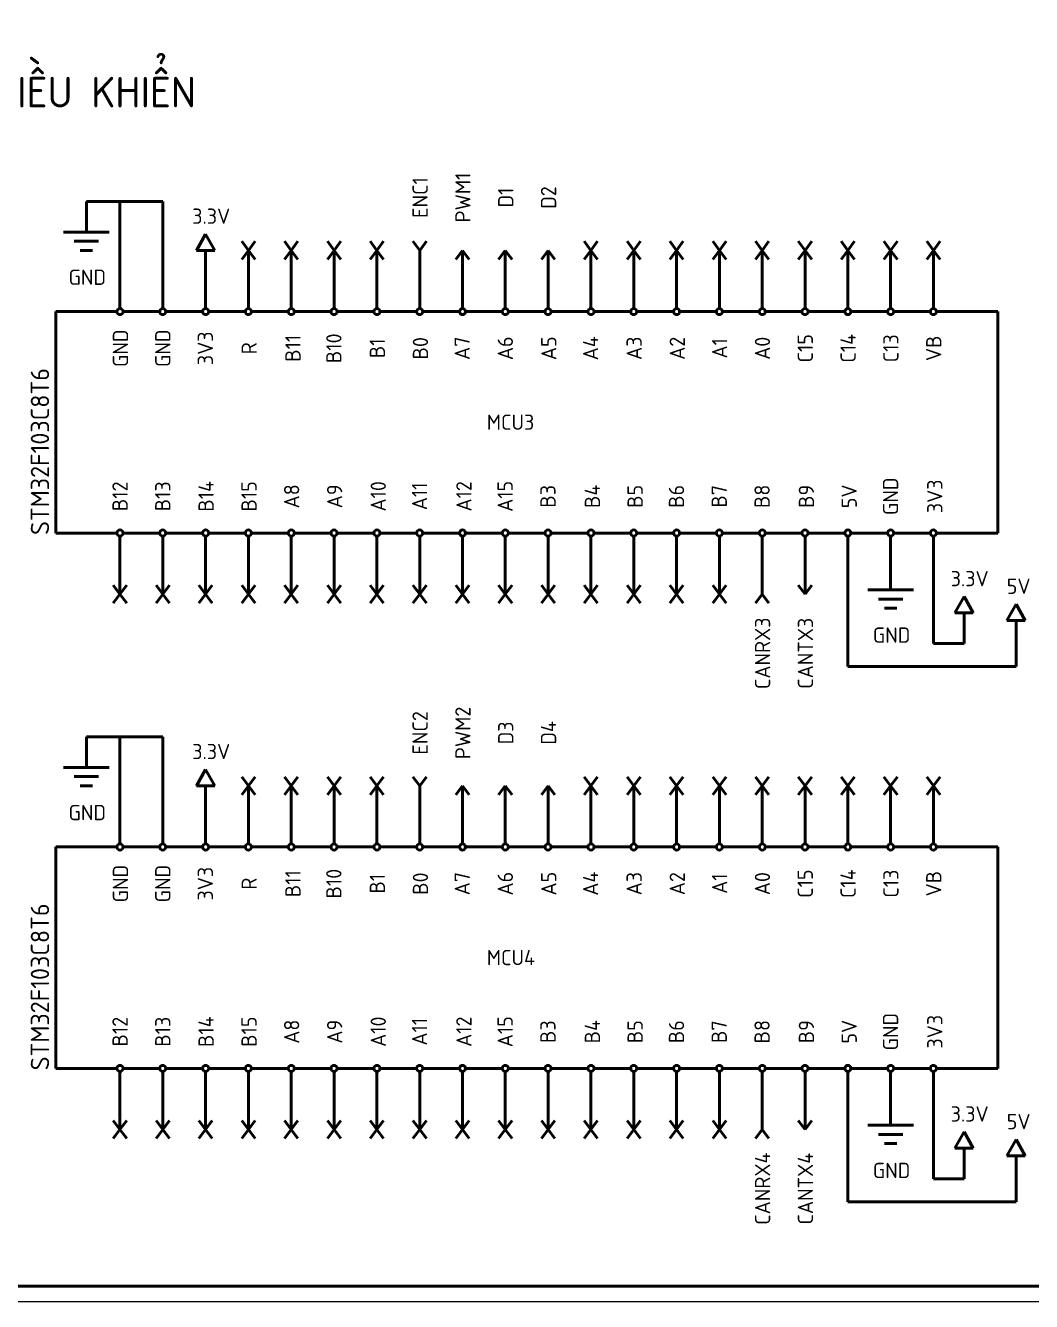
# Model space of a CAD drawing. Header units: millimetres. Extents: x 10943 to 21147, y -1042 to 1661.
# Drawn here: x 20318.2 to 20647.1, y -1042.3 to -625.2 of the extents above; entities that cross this region are included whole.
import ezdxf
from ezdxf.enums import TextEntityAlignment as Align

# ---------------------------------------------------------------- set-up
doc = ezdxf.new("R2010")
doc.units = ezdxf.units.MM
doc.header["$LTSCALE"] = 0.5
for name, color, linetype, lineweight in [('dam', 7, 'Continuous', 50), ('kt', 80, 'Continuous', 20), ('NetCoBan', 7, 'Continuous', 50)]:
    doc.layers.add(name, color=color, linetype=linetype, lineweight=lineweight)
doc.styles.get("Standard").update_dxf_attribs({"font": '', "height": 3.5})
doc.styles.get('Standard').set_extended_font_data('TCVN 7284')

msp = doc.modelspace()

# ---------------------------------------------------------------- linework, layer by layer
at = {"layer": 'dam'}
for p, q in [((20362.06, -791.1), (20350.06, -791.1)), ((20376.06, -791.1), (20364.06, -791.1)), ((20390.06, -791.1), (20378.06, -791.1)), ((20404.06, -791.1), (20392.06, -791.1)), ((20418.06, -791.1), (20406.06, -791.1)), ((20432.06, -791.1), (20420.06, -791.1)), ((20446.06, -791.1), (20434.06, -791.1)), ((20460.06, -791.1), (20448.06, -791.1)), ((20474.06, -791.1), (20462.06, -791.1)), ((20488.06, -791.1), (20476.06, -791.1)), ((20502.06, -791.1), (20490.06, -791.1)), ((20516.06, -791.1), (20504.06, -791.1)), ((20530.06, -791.1), (20518.06, -791.1)), ((20544.06, -791.1), (20532.06, -791.1)), ((20362.06, -966.1), (20350.06, -966.1)), ((20376.06, -966.1), (20364.06, -966.1)), ((20390.06, -966.1), (20378.06, -966.1)), ((20404.06, -966.1), (20392.06, -966.1)), ((20418.06, -966.1), (20406.06, -966.1)), ((20432.06, -966.1), (20420.06, -966.1)), ((20446.06, -966.1), (20434.06, -966.1)), ((20460.06, -966.1), (20448.06, -966.1)), ((20474.06, -966.1), (20462.06, -966.1)), ((20488.06, -966.1), (20476.06, -966.1)), ((20502.06, -966.1), (20490.06, -966.1)), ((20516.06, -966.1), (20504.06, -966.1)), ((20530.06, -966.1), (20518.06, -966.1)), ((20544.06, -966.1), (20532.06, -966.1))]:
    msp.add_line(p, q, dxfattribs=at)
for centre in [(20349.06, -791.1), (20363.06, -791.1), (20377.06, -791.1), (20391.06, -791.1), (20405.06, -791.1), (20419.06, -791.1), (20433.06, -791.1), (20447.06, -791.1), (20461.06, -791.1), (20475.06, -791.1), (20489.06, -791.1), (20503.06, -791.1), (20517.06, -791.1), (20531.06, -791.1), (20545.06, -791.1), (20559.06, -791.1), (20573.06, -791.1), (20587.06, -791.1), (20601.06, -791.1), (20615.06, -791.1), (20349.06, -966.1), (20363.06, -966.1), (20377.06, -966.1), (20391.06, -966.1), (20405.06, -966.1), (20419.06, -966.1), (20433.06, -966.1), (20447.06, -966.1), (20461.06, -966.1), (20475.06, -966.1), (20489.06, -966.1), (20503.06, -966.1), (20517.06, -966.1), (20531.06, -966.1), (20545.06, -966.1), (20559.06, -966.1), (20573.06, -966.1), (20587.06, -966.1), (20601.06, -966.1), (20615.06, -966.1)]:
    msp.add_circle(centre, 1, dxfattribs=at)
at = {"layer": 'kt'}
msp.add_lwpolyline([(19958.29, -1042.29), (21147.29, -1042.29), (21147.29, -201.29), (19958.29, -201.29)], close=True, dxfattribs=at)
at = {"layer": 'NetCoBan', "ltscale": 0.25}
for p, q in [((20338.06, -687.71), (20338.06, -682.71)), ((20338.06, -682.71), (20349.06, -682.71)), ((20349.06, -682.71), (20349.06, -687.71)), ((20363.06, -682.71), (20349.06, -682.71)), ((20363.06, -687.71), (20363.06, -682.71)), ((20338.06, -687.71), (20338.06, -692.71)), ((20349.06, -697.71), (20349.06, -687.71)), ((20363.06, -697.71), (20363.06, -687.71)), ((20330.56, -692.71), (20345.56, -692.71)), ((20334.06, -695.71), (20342.06, -695.71)), ((20377.06, -693.4), (20374.09, -698.71)), ((20377.06, -693.4), (20380.02, -698.71)), ((20391.06, -698.71), (20388.87, -695.74)), ((20391.06, -698.71), (20393.25, -695.74)), ((20405.06, -698.71), (20402.87, -695.74)), ((20405.06, -698.71), (20407.25, -695.74)), ((20419.06, -698.71), (20416.87, -695.74)), ((20419.06, -698.71), (20421.25, -695.74)), ((20433.06, -698.71), (20430.87, -695.74)), ((20433.06, -698.71), (20435.25, -695.74)), ((20447.06, -698.71), (20444.87, -695.74)), ((20447.06, -698.71), (20449.25, -695.74)), ((20503.06, -698.71), (20500.87, -695.74)), ((20503.06, -698.71), (20505.25, -695.74)), ((20517.06, -698.71), (20514.87, -695.74)), ((20517.06, -698.71), (20519.25, -695.74)), ((20531.06, -698.71), (20528.87, -695.74)), ((20531.06, -698.71), (20533.25, -695.74)), ((20545.06, -698.71), (20542.87, -695.74)), ((20545.06, -698.71), (20547.25, -695.74)), ((20559.06, -698.71), (20556.87, -695.74)), ((20559.06, -698.71), (20561.25, -695.74)), ((20573.06, -698.71), (20570.87, -695.74)), ((20573.06, -698.71), (20575.25, -695.74)), ((20587.06, -698.71), (20584.87, -695.74)), ((20587.06, -698.71), (20589.25, -695.74)), ((20601.06, -698.71), (20598.87, -695.74)), ((20601.06, -698.71), (20603.25, -695.74)), ((20615.06, -698.71), (20612.87, -695.74)), ((20615.06, -698.71), (20617.25, -695.74)), ((20336.06, -698.71), (20340.06, -698.71)), ((20349.06, -717.71), (20349.06, -697.71)), ((20363.06, -717.71), (20363.06, -697.71)), ((20374.09, -698.71), (20380.02, -698.71)), ((20377.06, -717.71), (20377.06, -698.71)), ((20391.06, -698.71), (20388.87, -701.67)), ((20391.06, -698.71), (20393.25, -701.67)), ((20391.06, -717.71), (20391.06, -698.71)), ((20405.06, -698.71), (20402.87, -701.67)), ((20405.06, -698.71), (20407.25, -701.67)), ((20405.06, -717.71), (20405.06, -698.71)), ((20419.06, -698.71), (20416.87, -701.67)), ((20419.06, -698.71), (20421.25, -701.67)), ((20419.06, -717.71), (20419.06, -698.71)), ((20433.06, -698.71), (20430.87, -701.67)), ((20433.06, -698.71), (20435.25, -701.67)), ((20433.06, -717.71), (20433.06, -698.71)), ((20447.06, -717.71), (20447.06, -698.71)), ((20461.06, -698.71), (20458.87, -701.67)), ((20461.06, -698.71), (20458.87, -701.67)), ((20461.06, -698.71), (20463.25, -701.67)), ((20461.06, -698.71), (20463.25, -701.67)), ((20461.06, -717.71), (20461.06, -698.71)), ((20475.06, -698.71), (20472.87, -701.67)), ((20475.06, -698.71), (20477.25, -701.67)), ((20475.06, -717.71), (20475.06, -698.71)), ((20489.06, -698.71), (20486.87, -701.67)), ((20489.06, -698.71), (20491.25, -701.67)), ((20489.06, -717.71), (20489.06, -698.71)), ((20503.06, -698.71), (20500.87, -701.67)), ((20503.06, -698.71), (20505.25, -701.67)), ((20503.06, -717.71), (20503.06, -698.71)), ((20517.06, -698.71), (20514.87, -701.67)), ((20517.06, -698.71), (20519.25, -701.67)), ((20517.06, -717.71), (20517.06, -698.71)), ((20531.06, -698.71), (20528.87, -701.67)), ((20531.06, -698.71), (20533.25, -701.67)), ((20531.06, -717.71), (20531.06, -698.71)), ((20545.06, -698.71), (20542.87, -701.67)), ((20545.06, -698.71), (20547.25, -701.67)), ((20545.06, -717.71), (20545.06, -698.71)), ((20559.06, -698.71), (20556.87, -701.67)), ((20559.06, -698.71), (20561.25, -701.67)), ((20559.06, -717.71), (20559.06, -698.71)), ((20573.06, -698.71), (20570.87, -701.67)), ((20573.06, -698.71), (20575.25, -701.67)), ((20573.06, -717.71), (20573.06, -698.71)), ((20587.06, -698.71), (20584.87, -701.67)), ((20587.06, -698.71), (20589.25, -701.67)), ((20587.06, -717.71), (20587.06, -698.71)), ((20601.06, -698.71), (20598.87, -701.67)), ((20601.06, -698.71), (20603.25, -701.67)), ((20601.06, -717.71), (20601.06, -698.71)), ((20615.06, -698.71), (20612.87, -701.67)), ((20615.06, -698.71), (20617.25, -701.67)), ((20615.06, -717.71), (20615.06, -698.71)), ((20348.06, -718.71), (20328.06, -718.71)), ((20328.06, -718.71), (20328.06, -791.1)), ((20350.06, -718.71), (20362.06, -718.71)), ((20364.06, -718.71), (20364.19, -718.71)), ((20364.19, -718.71), (20376.06, -718.71)), ((20378.06, -718.71), (20390.06, -718.71)), ((20392.06, -718.71), (20404.06, -718.71)), ((20406.06, -718.71), (20418.06, -718.71)), ((20420.06, -718.71), (20432.06, -718.71)), ((20434.06, -718.71), (20446.06, -718.71)), ((20448.06, -718.71), (20460.06, -718.71)), ((20462.06, -718.71), (20474.06, -718.71)), ((20476.06, -718.71), (20488.06, -718.71)), ((20490.06, -718.71), (20502.06, -718.71)), ((20504.06, -718.71), (20516.06, -718.71)), ((20518.06, -718.71), (20530.06, -718.71)), ((20532.06, -718.71), (20544.06, -718.71)), ((20546.06, -718.71), (20558.06, -718.71)), ((20560.06, -718.71), (20572.06, -718.71)), ((20574.06, -718.71), (20586.06, -718.71)), ((20588.06, -718.71), (20600.06, -718.71)), ((20602.06, -718.71), (20614.06, -718.71)), ((20636.06, -718.71), (20616.06, -718.71)), ((20636.06, -791.1), (20636.06, -718.71)), ((20328.06, -791.1), (20348.06, -791.1)), ((20349.06, -792.1), (20349.06, -811.1)), ((20363.06, -792.1), (20363.06, -811.1)), ((20377.06, -792.1), (20377.06, -811.1)), ((20391.06, -792.1), (20391.06, -811.1)), ((20405.06, -792.1), (20405.06, -811.1)), ((20419.06, -792.1), (20419.06, -811.1)), ((20433.06, -792.1), (20433.06, -811.1)), ((20447.06, -792.1), (20447.06, -811.1)), ((20461.06, -792.1), (20461.06, -811.1)), ((20475.06, -792.1), (20475.06, -811.1)), ((20489.06, -792.1), (20489.06, -811.1)), ((20503.06, -792.1), (20503.06, -811.1)), ((20517.06, -792.1), (20517.06, -811.1)), ((20531.06, -792.1), (20531.06, -811.1)), ((20545.06, -792.1), (20545.06, -811.1)), ((20546.06, -791.1), (20558.06, -791.1)), ((20559.06, -792.1), (20559.06, -811.1)), ((20560.06, -791.1), (20572.06, -791.1)), ((20573.06, -792.1), (20573.06, -811.1)), ((20574.06, -791.1), (20586.06, -791.1)), ((20587.06, -792.1), (20587.06, -809.69)), ((20588.06, -791.1), (20600.06, -791.1)), ((20601.06, -792.1), (20601.06, -809.69)), ((20602.06, -791.1), (20614.06, -791.1)), ((20615.06, -792.1), (20615.06, -809.69)), ((20616.06, -791.1), (20636.06, -791.1)), ((20349.06, -811.1), (20346.87, -808.14)), ((20349.06, -811.1), (20351.25, -808.14)), ((20363.06, -811.1), (20360.87, -808.14)), ((20363.06, -811.1), (20365.25, -808.14)), ((20377.06, -811.1), (20374.87, -808.14)), ((20377.06, -811.1), (20379.25, -808.14)), ((20391.06, -811.1), (20388.87, -808.14)), ((20391.06, -811.1), (20393.25, -808.14)), ((20405.06, -811.1), (20402.87, -808.14)), ((20405.06, -811.1), (20407.25, -808.14)), ((20419.06, -811.1), (20416.87, -808.14)), ((20419.06, -811.1), (20421.25, -808.14)), ((20433.06, -811.1), (20430.87, -808.14)), ((20433.06, -811.1), (20435.25, -808.14)), ((20447.06, -811.1), (20444.87, -808.14)), ((20447.06, -811.1), (20449.25, -808.14)), ((20461.06, -811.1), (20458.87, -808.14)), ((20461.06, -811.1), (20463.25, -808.14)), ((20475.06, -811.1), (20472.87, -808.14)), ((20475.06, -811.1), (20477.25, -808.14)), ((20489.06, -811.1), (20486.87, -808.14)), ((20489.06, -811.1), (20491.25, -808.14)), ((20503.06, -811.1), (20500.87, -808.14)), ((20503.06, -811.1), (20505.25, -808.14)), ((20517.06, -811.1), (20514.87, -808.14)), ((20517.06, -811.1), (20519.25, -808.14)), ((20531.06, -811.1), (20528.87, -808.14)), ((20531.06, -811.1), (20533.25, -808.14)), ((20545.06, -811.1), (20542.87, -808.14)), ((20545.06, -811.1), (20547.25, -808.14)), ((20573.06, -811.1), (20570.87, -808.14)), ((20573.06, -811.1), (20575.25, -808.14)), ((20349.06, -811.1), (20346.87, -814.06)), ((20349.06, -811.1), (20351.25, -814.06)), ((20363.06, -811.1), (20360.87, -814.06)), ((20363.06, -811.1), (20365.25, -814.06)), ((20377.06, -811.1), (20374.87, -814.06)), ((20377.06, -811.1), (20379.25, -814.06)), ((20391.06, -811.1), (20388.87, -814.06)), ((20391.06, -811.1), (20393.25, -814.06)), ((20405.06, -811.1), (20402.87, -814.06)), ((20405.06, -811.1), (20407.25, -814.06)), ((20419.06, -811.1), (20416.87, -814.06)), ((20419.06, -811.1), (20421.25, -814.06)), ((20433.06, -811.1), (20430.87, -814.06)), ((20433.06, -811.1), (20435.25, -814.06)), ((20447.06, -811.1), (20444.87, -814.06)), ((20447.06, -811.1), (20449.25, -814.06)), ((20461.06, -811.1), (20458.87, -814.06)), ((20461.06, -811.1), (20463.25, -814.06)), ((20475.06, -811.1), (20472.87, -814.06)), ((20475.06, -811.1), (20477.25, -814.06)), ((20489.06, -811.1), (20486.87, -814.06)), ((20489.06, -811.1), (20491.25, -814.06)), ((20503.06, -811.1), (20500.87, -814.06)), ((20503.06, -811.1), (20505.25, -814.06)), ((20517.06, -811.1), (20514.87, -814.06)), ((20517.06, -811.1), (20519.25, -814.06)), ((20531.06, -811.1), (20528.87, -814.06)), ((20531.06, -811.1), (20533.25, -814.06)), ((20545.06, -811.1), (20542.87, -814.06)), ((20545.06, -811.1), (20547.25, -814.06)), ((20559.06, -811.1), (20556.87, -814.06)), ((20559.06, -811.1), (20561.25, -814.06)), ((20587.06, -809.69), (20587.06, -834.69)), ((20593.56, -809.69), (20608.56, -809.69)), ((20597.06, -812.69), (20605.06, -812.69)), ((20615.06, -809.69), (20615.06, -827.19)), ((20625.06, -811.88), (20622.09, -817.19)), ((20625.06, -811.88), (20628.02, -817.19)), ((20599.06, -815.69), (20603.06, -815.69)), ((20622.09, -817.19), (20628.02, -817.19)), ((20625.06, -827.19), (20625.06, -817.19)), ((20642.06, -814.38), (20639.09, -819.69)), ((20642.06, -814.38), (20645.02, -819.69)), ((20639.09, -819.69), (20645.02, -819.69)), ((20642.06, -834.69), (20642.06, -819.69)), ((20615.06, -827.19), (20620.06, -827.19)), ((20620.06, -827.19), (20625.06, -827.19)), ((20587.06, -834.69), (20642.06, -834.69)), ((20338.06, -862.71), (20338.06, -857.71)), ((20338.06, -857.71), (20349.06, -857.71)), ((20349.06, -857.71), (20349.06, -862.71)), ((20363.06, -857.71), (20349.06, -857.71)), ((20363.06, -862.71), (20363.06, -857.71)), ((20338.06, -862.71), (20338.06, -867.71)), ((20349.06, -872.71), (20349.06, -862.71)), ((20363.06, -872.71), (20363.06, -862.71)), ((20330.56, -867.71), (20345.56, -867.71)), ((20334.06, -870.71), (20342.06, -870.71)), ((20377.06, -868.4), (20374.09, -873.71)), ((20377.06, -868.4), (20380.02, -873.71)), ((20391.06, -873.71), (20388.87, -870.74)), ((20391.06, -873.71), (20393.25, -870.74)), ((20405.06, -873.71), (20402.87, -870.74)), ((20405.06, -873.71), (20407.25, -870.74)), ((20419.06, -873.71), (20416.87, -870.74)), ((20419.06, -873.71), (20421.25, -870.74)), ((20433.06, -873.71), (20430.87, -870.74)), ((20433.06, -873.71), (20435.25, -870.74)), ((20447.06, -873.71), (20444.87, -870.74)), ((20447.06, -873.71), (20449.25, -870.74)), ((20503.06, -873.71), (20500.87, -870.74)), ((20503.06, -873.71), (20505.25, -870.74)), ((20517.06, -873.71), (20514.87, -870.74)), ((20517.06, -873.71), (20519.25, -870.74)), ((20531.06, -873.71), (20528.87, -870.74)), ((20531.06, -873.71), (20533.25, -870.74)), ((20545.06, -873.71), (20542.87, -870.74)), ((20545.06, -873.71), (20547.25, -870.74)), ((20559.06, -873.71), (20556.87, -870.74)), ((20559.06, -873.71), (20561.25, -870.74)), ((20573.06, -873.71), (20570.87, -870.74)), ((20573.06, -873.71), (20575.25, -870.74)), ((20587.06, -873.71), (20584.87, -870.74)), ((20587.06, -873.71), (20589.25, -870.74)), ((20601.06, -873.71), (20598.87, -870.74)), ((20601.06, -873.71), (20603.25, -870.74)), ((20615.06, -873.71), (20612.87, -870.74)), ((20615.06, -873.71), (20617.25, -870.74)), ((20336.06, -873.71), (20340.06, -873.71)), ((20349.06, -892.71), (20349.06, -872.71)), ((20363.06, -892.71), (20363.06, -872.71)), ((20374.09, -873.71), (20380.02, -873.71)), ((20377.06, -892.71), (20377.06, -873.71)), ((20391.06, -873.71), (20388.87, -876.67)), ((20391.06, -873.71), (20393.25, -876.67)), ((20391.06, -892.71), (20391.06, -873.71)), ((20405.06, -873.71), (20402.87, -876.67)), ((20405.06, -873.71), (20407.25, -876.67)), ((20405.06, -892.71), (20405.06, -873.71)), ((20419.06, -873.71), (20416.87, -876.67)), ((20419.06, -873.71), (20421.25, -876.67)), ((20419.06, -892.71), (20419.06, -873.71)), ((20433.06, -873.71), (20430.87, -876.67)), ((20433.06, -873.71), (20435.25, -876.67)), ((20433.06, -892.71), (20433.06, -873.71)), ((20447.06, -892.71), (20447.06, -873.71)), ((20461.06, -873.71), (20458.87, -876.67)), ((20461.06, -873.71), (20458.87, -876.67)), ((20461.06, -873.71), (20463.25, -876.67)), ((20461.06, -873.71), (20463.25, -876.67)), ((20461.06, -892.71), (20461.06, -873.71)), ((20475.06, -873.71), (20472.87, -876.67)), ((20475.06, -873.71), (20477.25, -876.67)), ((20475.06, -892.71), (20475.06, -873.71)), ((20489.06, -873.71), (20486.87, -876.67)), ((20489.06, -873.71), (20491.25, -876.67)), ((20489.06, -892.71), (20489.06, -873.71)), ((20503.06, -873.71), (20500.87, -876.67)), ((20503.06, -873.71), (20505.25, -876.67)), ((20503.06, -892.71), (20503.06, -873.71)), ((20517.06, -873.71), (20514.87, -876.67)), ((20517.06, -873.71), (20519.25, -876.67)), ((20517.06, -892.71), (20517.06, -873.71)), ((20531.06, -873.71), (20528.87, -876.67)), ((20531.06, -873.71), (20533.25, -876.67)), ((20531.06, -892.71), (20531.06, -873.71)), ((20545.06, -873.71), (20542.87, -876.67)), ((20545.06, -873.71), (20547.25, -876.67)), ((20545.06, -892.71), (20545.06, -873.71)), ((20559.06, -873.71), (20556.87, -876.67)), ((20559.06, -873.71), (20561.25, -876.67)), ((20559.06, -892.71), (20559.06, -873.71)), ((20573.06, -873.71), (20570.87, -876.67)), ((20573.06, -873.71), (20575.25, -876.67)), ((20573.06, -892.71), (20573.06, -873.71)), ((20587.06, -873.71), (20584.87, -876.67)), ((20587.06, -873.71), (20589.25, -876.67)), ((20587.06, -892.71), (20587.06, -873.71)), ((20601.06, -873.71), (20598.87, -876.67)), ((20601.06, -873.71), (20603.25, -876.67)), ((20601.06, -892.71), (20601.06, -873.71)), ((20615.06, -873.71), (20612.87, -876.67)), ((20615.06, -873.71), (20617.25, -876.67)), ((20615.06, -892.71), (20615.06, -873.71)), ((20348.06, -893.71), (20328.06, -893.71)), ((20328.06, -893.71), (20328.06, -966.1)), ((20350.06, -893.71), (20362.06, -893.71)), ((20364.06, -893.71), (20364.19, -893.71)), ((20364.19, -893.71), (20376.06, -893.71)), ((20378.06, -893.71), (20390.06, -893.71)), ((20392.06, -893.71), (20404.06, -893.71)), ((20406.06, -893.71), (20418.06, -893.71)), ((20420.06, -893.71), (20432.06, -893.71)), ((20434.06, -893.71), (20446.06, -893.71)), ((20448.06, -893.71), (20460.06, -893.71)), ((20462.06, -893.71), (20474.06, -893.71)), ((20476.06, -893.71), (20488.06, -893.71)), ((20490.06, -893.71), (20502.06, -893.71)), ((20504.06, -893.71), (20516.06, -893.71)), ((20518.06, -893.71), (20530.06, -893.71)), ((20532.06, -893.71), (20544.06, -893.71)), ((20546.06, -893.71), (20558.06, -893.71)), ((20560.06, -893.71), (20572.06, -893.71)), ((20574.06, -893.71), (20586.06, -893.71)), ((20588.06, -893.71), (20600.06, -893.71)), ((20602.06, -893.71), (20614.06, -893.71)), ((20636.06, -893.71), (20616.06, -893.71)), ((20636.06, -966.1), (20636.06, -893.71)), ((20328.06, -966.1), (20348.06, -966.1)), ((20349.06, -967.1), (20349.06, -986.1)), ((20363.06, -967.1), (20363.06, -986.1)), ((20377.06, -967.1), (20377.06, -986.1)), ((20391.06, -967.1), (20391.06, -986.1)), ((20405.06, -967.1), (20405.06, -986.1)), ((20419.06, -967.1), (20419.06, -986.1)), ((20433.06, -967.1), (20433.06, -986.1)), ((20447.06, -967.1), (20447.06, -986.1)), ((20461.06, -967.1), (20461.06, -986.1)), ((20475.06, -967.1), (20475.06, -986.1)), ((20489.06, -967.1), (20489.06, -986.1)), ((20503.06, -967.1), (20503.06, -986.1)), ((20517.06, -967.1), (20517.06, -986.1)), ((20531.06, -967.1), (20531.06, -986.1)), ((20545.06, -967.1), (20545.06, -986.1)), ((20546.06, -966.1), (20558.06, -966.1)), ((20559.06, -967.1), (20559.06, -986.1)), ((20560.06, -966.1), (20572.06, -966.1)), ((20573.06, -967.1), (20573.06, -986.1)), ((20574.06, -966.1), (20586.06, -966.1)), ((20587.06, -967.1), (20587.06, -984.69)), ((20588.06, -966.1), (20600.06, -966.1)), ((20601.06, -967.1), (20601.06, -984.69)), ((20602.06, -966.1), (20614.06, -966.1)), ((20615.06, -967.1), (20615.06, -984.69)), ((20616.06, -966.1), (20636.06, -966.1)), ((20349.06, -986.1), (20346.87, -983.14)), ((20349.06, -986.1), (20351.25, -983.14)), ((20363.06, -986.1), (20360.87, -983.14)), ((20363.06, -986.1), (20365.25, -983.14)), ((20377.06, -986.1), (20374.87, -983.14)), ((20377.06, -986.1), (20379.25, -983.14)), ((20391.06, -986.1), (20388.87, -983.14)), ((20391.06, -986.1), (20393.25, -983.14)), ((20405.06, -986.1), (20402.87, -983.14)), ((20405.06, -986.1), (20407.25, -983.14)), ((20419.06, -986.1), (20416.87, -983.14)), ((20419.06, -986.1), (20421.25, -983.14)), ((20433.06, -986.1), (20430.87, -983.14)), ((20433.06, -986.1), (20435.25, -983.14)), ((20447.06, -986.1), (20444.87, -983.14)), ((20447.06, -986.1), (20449.25, -983.14)), ((20461.06, -986.1), (20458.87, -983.14)), ((20461.06, -986.1), (20463.25, -983.14)), ((20475.06, -986.1), (20472.87, -983.14)), ((20475.06, -986.1), (20477.25, -983.14)), ((20489.06, -986.1), (20486.87, -983.14)), ((20489.06, -986.1), (20491.25, -983.14)), ((20503.06, -986.1), (20500.87, -983.14)), ((20503.06, -986.1), (20505.25, -983.14)), ((20517.06, -986.1), (20514.87, -983.14)), ((20517.06, -986.1), (20519.25, -983.14)), ((20531.06, -986.1), (20528.87, -983.14)), ((20531.06, -986.1), (20533.25, -983.14)), ((20545.06, -986.1), (20542.87, -983.14)), ((20545.06, -986.1), (20547.25, -983.14)), ((20573.06, -986.1), (20570.87, -983.14)), ((20573.06, -986.1), (20575.25, -983.14)), ((20349.06, -986.1), (20346.87, -989.06)), ((20349.06, -986.1), (20351.25, -989.06)), ((20363.06, -986.1), (20360.87, -989.06)), ((20363.06, -986.1), (20365.25, -989.06)), ((20377.06, -986.1), (20374.87, -989.06)), ((20377.06, -986.1), (20379.25, -989.06)), ((20391.06, -986.1), (20388.87, -989.06)), ((20391.06, -986.1), (20393.25, -989.06)), ((20405.06, -986.1), (20402.87, -989.06)), ((20405.06, -986.1), (20407.25, -989.06)), ((20419.06, -986.1), (20416.87, -989.06)), ((20419.06, -986.1), (20421.25, -989.06)), ((20433.06, -986.1), (20430.87, -989.06)), ((20433.06, -986.1), (20435.25, -989.06)), ((20447.06, -986.1), (20444.87, -989.06)), ((20447.06, -986.1), (20449.25, -989.06)), ((20461.06, -986.1), (20458.87, -989.06)), ((20461.06, -986.1), (20463.25, -989.06)), ((20475.06, -986.1), (20472.87, -989.06)), ((20475.06, -986.1), (20477.25, -989.06)), ((20489.06, -986.1), (20486.87, -989.06)), ((20489.06, -986.1), (20491.25, -989.06)), ((20503.06, -986.1), (20500.87, -989.06)), ((20503.06, -986.1), (20505.25, -989.06)), ((20517.06, -986.1), (20514.87, -989.06)), ((20517.06, -986.1), (20519.25, -989.06)), ((20531.06, -986.1), (20528.87, -989.06)), ((20531.06, -986.1), (20533.25, -989.06)), ((20545.06, -986.1), (20542.87, -989.06)), ((20545.06, -986.1), (20547.25, -989.06)), ((20559.06, -986.1), (20556.87, -989.06)), ((20559.06, -986.1), (20561.25, -989.06)), ((20587.06, -984.69), (20587.06, -1009.69)), ((20593.56, -984.69), (20608.56, -984.69)), ((20597.06, -987.69), (20605.06, -987.69)), ((20615.06, -984.69), (20615.06, -1002.19)), ((20625.06, -986.88), (20622.09, -992.19)), ((20625.06, -986.88), (20628.02, -992.19)), ((20599.06, -990.69), (20603.06, -990.69)), ((20622.09, -992.19), (20628.02, -992.19)), ((20625.06, -1002.19), (20625.06, -992.19)), ((20642.06, -989.38), (20639.09, -994.69)), ((20642.06, -989.38), (20645.02, -994.69)), ((20639.09, -994.69), (20645.02, -994.69)), ((20642.06, -1009.69), (20642.06, -994.69)), ((20615.06, -1002.19), (20620.06, -1002.19)), ((20620.06, -1002.19), (20625.06, -1002.19)), ((20587.06, -1009.69), (20642.06, -1009.69))]:
    msp.add_line(p, q, dxfattribs=at)
at = {"layer": 'NetCoBan'}
msp.add_lwpolyline([(19983.29, -206.29), (21142.29, -206.29), (21142.29, -1037.29), (19983.29, -1037.29)], close=True, dxfattribs=at)
at = {"layer": 'NetCoBan', "ltscale": 0.25}
for centre in [(20349.06, -718.71), (20363.06, -718.71), (20377.06, -718.71), (20391.06, -718.71), (20405.06, -718.71), (20419.06, -718.71), (20433.06, -718.71), (20447.06, -718.71), (20461.06, -718.71), (20475.06, -718.71), (20489.06, -718.71), (20503.06, -718.71), (20517.06, -718.71), (20531.06, -718.71), (20545.06, -718.71), (20559.06, -718.71), (20573.06, -718.71), (20587.06, -718.71), (20601.06, -718.71), (20615.06, -718.71), (20349.06, -893.71), (20363.06, -893.71), (20377.06, -893.71), (20391.06, -893.71), (20405.06, -893.71), (20419.06, -893.71), (20433.06, -893.71), (20447.06, -893.71), (20461.06, -893.71), (20475.06, -893.71), (20489.06, -893.71), (20503.06, -893.71), (20517.06, -893.71), (20531.06, -893.71), (20545.06, -893.71), (20559.06, -893.71), (20573.06, -893.71), (20587.06, -893.71), (20601.06, -893.71), (20615.06, -893.71)]:
    msp.add_circle(centre, 1, dxfattribs=at)

# ---------------------------------------------------------------- texts
at = {"layer": 'dam'}
for p in [(20322.88, -764.45), (20322.88, -939.45)]:
    msp.add_text('STM32F103C8T6', height=6, rotation=90, dxfattribs=at).set_placement(p, align=Align.MIDDLE)
at = {"layer": 'NetCoBan', "ltscale": 0.25, "attachment_point": 1}
for s, width, heights, insert, char_height in [('\\pxqc;{\\fTCVN 7284|b0|i0|c0|p34;KHỐI VI ĐIỀU KHIỂN}', 215, [0], (20207.18, -641.99), 10), ('3.3V', 16.1597, [0], (20372.69, -685.03), 5), ('{\\fTCVN 7284|b0|i0|c0|p34;GND}', 16.1597, [0], (20332.23, -704.98), 5), ('MCU3', 59.2283, [7.42], (20468.99, -752.37), 5), ('3.3V', 16.1597, [0], (20620.69, -803.51), 5), ('5V', 16.1597, [0], (20639.03, -806.01), 5), ('{\\fTCVN 7284|b0|i0|c0|p34;GND}', 16.1597, [0], (20595.23, -821.96), 5), ('3.3V', 16.1597, [0], (20372.69, -860.03), 5), ('{\\fTCVN 7284|b0|i0|c0|p34;GND}', 16.1597, [0], (20332.23, -879.98), 5), ('MCU4', 59.2283, [7.42], (20468.99, -927.37), 5), ('3.3V', 16.1597, [0], (20620.69, -978.51), 5), ('5V', 16.1597, [0], (20639.03, -981.01), 5), ('{\\fTCVN 7284|b0|i0|c0|p34;GND}', 16.1597, [0], (20595.23, -996.96), 5)]:
    msp.add_mtext_dynamic_manual_height_columns(s, width=width, gutter_width=17.5, heights=heights, dxfattribs=dict(at, insert=insert, char_height=char_height))
at = {"layer": 'NetCoBan', "ltscale": 0.25, "char_height": 5, "attachment_point": 5, "rotation": 90}
for s, width, heights, insert in [('ENC1', 11.7702, [0], (20447.19, -681.43)), ('PWM1', 11.7702, [0], (20461.19, -681.43)), ('D1', 11.7702, [0], (20475.19, -681.43)), ('D2', 11.7702, [0], (20489.19, -681.43)), ('GND', 11.7702, [0], (20349.21, -730.71)), ('GND', 11.7702, [0], (20363.06, -730.71)), ('3V3', 11.7702, [0], (20376.97, -730.71)), ('R', 11.7702, [0], (20391.3, -730.71)), ('B11', 11.7702, [0], (20405.62, -730.71)), ('B10', 11.7702, [0], (20418.99, -730.71)), ('B1', 11.7702, [5], (20433.2, -730.71)), ('B0', 11.7702, [0], (20447.3, -730.71)), ('A7', 11.7702, [0], (20460.96, -730.71)), ('A6', 11.7702, [0], (20475.07, -730.71)), ('A5', 11.7702, [0], (20489.28, -730.71)), ('\\pxt1;A4', 11.7702, [0], (20502.94, -730.71)), ('A3', 11.7702, [0], (20517.18, -730.71)), ('A2', 11.7702, [0], (20531.28, -730.71)), ('\\pxt1;A1', 11.7702, [0], (20545.14, -730.71)), ('\\pxt1;A0', 11.7702, [0], (20559.14, -730.71)), ('\\pxt1;C15', 11.7702, [0], (20573.14, -730.71)), ('\\pxt1;C14', 11.7702, [0], (20587.14, -730.71)), ('\\pxt1;C13', 11.7702, [0], (20601.14, -730.71)), ('\\pxt1;VB', 11.7702, [0], (20615.14, -730.71)), ('B12', 11.7702, [0], (20349.06, -779.1)), ('B13', 11.7702, [0], (20363.05, -779.1)), ('B14', 11.7702, [0], (20377.2, -779.1)), ('B15', 11.7702, [0], (20391.25, -779.1)), ('A8', 11.7702, [0], (20405.2, -779.1)), ('A9', 11.7702, [0], (20419.25, -779.1)), ('A10', 11.7702, [0], (20433.52, -779.1)), ('A11', 11.7702, [0], (20447, -779.1)), ('A12', 11.7702, [0], (20461.52, -779.1)), ('A15', 11.7702, [0], (20475, -779.1)), ('B4', 11.7702, [0], (20503.52, -779.1)), ('B5', 11.7702, [0], (20517.5, -779.1)), ('B6', 11.7702, [0], (20531.02, -779.1)), ('B8', 11.7702, [0], (20559.02, -779.1)), ('5V', 11.7702, [0], (20587.5, -779.1)), ('GND', 11.7702, [0], (20601.02, -779.1)), ('3V3', 11.7702, [0], (20615.5, -779.1)), ('B3', 11.7702, [0], (20489, -779.1)), ('B7', 11.7702, [0], (20545, -779.1)), ('B9', 11.7702, [0], (20573.5, -779.1)), ('CANRX3', 11.7702, [0], (20559.19, -830.41)), ('CANTX3', 11.7702, [0], (20573.19, -830.41)), ('ENC2', 11.9783, [0], (20447.19, -856.43)), ('PWM2', 11.7702, [0], (20461.19, -856.43)), ('D3', 11.9783, [0], (20475.19, -856.43)), ('D4', 11.7702, [0], (20489.19, -856.43)), ('GND', 11.7702, [0], (20349.21, -905.71)), ('GND', 11.7702, [0], (20363.06, -905.71)), ('3V3', 11.7702, [0], (20376.97, -905.71)), ('R', 11.7702, [0], (20391.3, -905.71)), ('B11', 11.7702, [0], (20405.62, -905.71)), ('B10', 11.7702, [0], (20418.99, -905.71)), ('B1', 11.7702, [5], (20433.2, -905.71)), ('B0', 11.7702, [0], (20447.3, -905.71)), ('A7', 11.7702, [0], (20460.96, -905.71)), ('A6', 11.7702, [0], (20475.07, -905.71)), ('A5', 11.7702, [0], (20489.28, -905.71)), ('\\pxt1;A4', 11.7702, [0], (20502.94, -905.71)), ('A3', 11.7702, [0], (20517.18, -905.71)), ('A2', 11.7702, [0], (20531.28, -905.71)), ('\\pxt1;A1', 11.7702, [0], (20545.14, -905.71)), ('\\pxt1;A0', 11.7702, [0], (20559.14, -905.71)), ('\\pxt1;C15', 11.7702, [0], (20573.14, -905.71)), ('\\pxt1;C14', 11.7702, [0], (20587.14, -905.71)), ('\\pxt1;C13', 11.7702, [0], (20601.14, -905.71)), ('\\pxt1;VB', 11.7702, [0], (20615.14, -905.71)), ('B12', 11.7702, [0], (20349.06, -954.1)), ('B13', 11.7702, [0], (20363.05, -954.1)), ('B14', 11.7702, [0], (20377.2, -954.1)), ('B15', 11.7702, [0], (20391.25, -954.1)), ('A8', 11.7702, [0], (20405.2, -954.1)), ('A9', 11.7702, [0], (20419.25, -954.1)), ('A10', 11.7702, [0], (20433.52, -954.1)), ('A11', 11.7702, [0], (20447, -954.1)), ('A12', 11.7702, [0], (20461.52, -954.1)), ('A15', 11.7702, [0], (20475, -954.1)), ('B3', 11.7702, [0], (20489, -954.1)), ('B4', 11.7702, [0], (20503.52, -954.1)), ('B5', 11.7702, [0], (20517.5, -954.1)), ('B6', 11.7702, [0], (20531.02, -954.1)), ('B7', 11.7702, [0], (20545, -954.1)), ('B8', 11.7702, [0], (20559.02, -954.1)), ('B9', 11.7702, [0], (20573.5, -954.1)), ('5V', 11.7702, [0], (20587.5, -954.1)), ('GND', 11.7702, [0], (20601.02, -954.1)), ('3V3', 11.7702, [0], (20615.5, -954.1)), ('CANRX4', 11.7702, [0], (20559.19, -1005.41)), ('CANTX4', 11.7702, [0], (20573.19, -1005.41))]:
    msp.add_mtext_dynamic_manual_height_columns(s, width=width, gutter_width=17.5, heights=heights, dxfattribs=dict(at, insert=insert))

doc.saveas('drawing.dxf')
